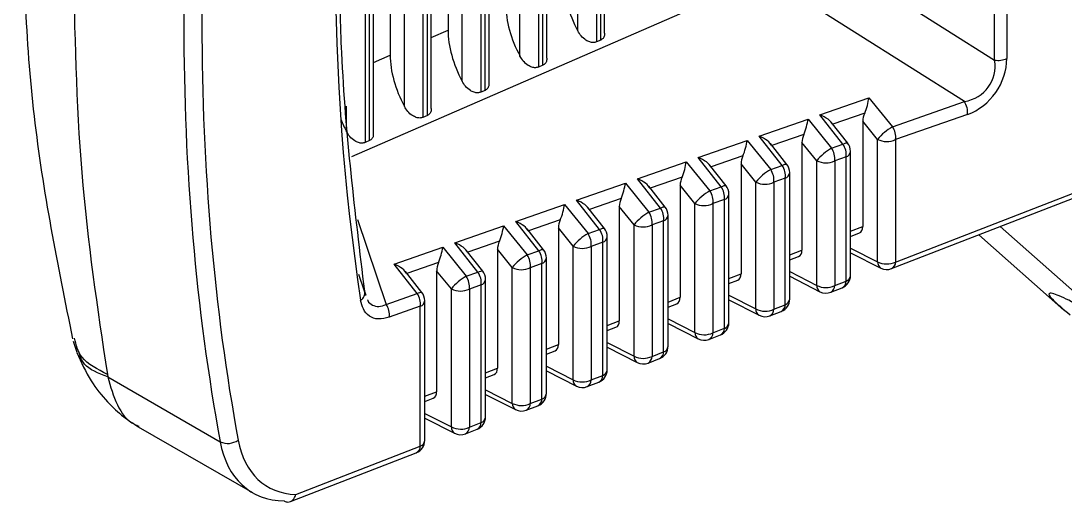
# Model space of a CAD drawing. Extents: x 7 to 135, y 1 to 99.
# Drawn here: x 15.366 to 16.158, y 77.709 to 78.074 of the extents above; entities that cross this region are included whole.
import ezdxf

# ---------------------------------------------------------------- set-up
doc = ezdxf.new("R2010")
doc.units = 0
doc.header["$MEASUREMENT"] = 0
doc.layers.add('OBJECT', color=7, linetype='CONTINUOUS')

msp = doc.modelspace()

# ---------------------------------------------------------------- linework, layer by layer
at = {"layer": 'OBJECT'}
for p, q in [((16.10457, 78.04419), (16.10457, 78.73166)), ((16.11385, 78.73295), (16.11385, 78.04548)), ((15.80253, 78.54757), (15.80253, 78.05799)), ((15.80588, 78.05945), (15.80588, 78.54987)), ((15.80881, 78.06473), (15.80881, 78.55257)), ((15.78845, 78.06632), (15.78845, 78.54202)), ((15.76497, 78.04564), (15.76497, 78.53224)), ((15.75869, 78.51742), (15.75869, 78.0389)), ((15.76204, 78.04036), (15.76204, 78.52006)), ((15.74461, 78.04723), (15.74461, 78.51049)), ((15.72113, 78.02655), (15.72113, 78.50209)), ((15.7182, 78.02126), (15.7182, 78.49273)), ((15.71485, 78.48732), (15.71485, 78.0198)), ((15.69001, 78.47789), (15.69001, 78.06698)), ((15.70077, 78.02813), (15.70077, 78.47897)), ((15.67436, 78.00217), (15.67436, 78.46992)), ((15.67729, 78.00746), (15.67729, 78.47194)), ((15.67101, 78.45832), (15.67101, 78.00071)), ((15.65693, 78.00904), (15.65693, 78.44743)), ((15.64617, 78.44003), (15.64617, 78.04789)), ((15.63345, 77.98836), (15.63345, 78.42816)), ((15.63052, 77.98308), (15.63052, 78.42299)), ((15.62717, 78.41366), (15.62717, 77.98162)), ((15.95187, 78.14077), (16.10457, 78.04419)), ((15.93126, 78.10781), (15.61681, 77.97087)), ((16.0816, 78.01273), (15.93126, 78.10781)), ((15.67729, 78.06144), (15.69001, 78.06698)), ((15.80588, 78.05945), (15.80253, 78.05799)), ((15.63345, 78.04235), (15.64617, 78.04789)), ((15.76204, 78.04036), (15.75869, 78.0389)), ((15.7182, 78.02126), (15.71485, 78.0198)), ((15.97202, 78.00259), (16.00923, 78.01565)), ((16.00923, 78.01565), (16.0271, 77.9936)), ((15.61309, 77.98995), (15.61309, 78.00937)), ((16.0271, 77.9936), (16.0816, 78.01273)), ((16.0295, 77.89096), (16.33383, 78.00897)), ((15.67436, 78.00217), (15.67101, 78.00071)), ((15.92588, 77.98639), (15.96305, 77.99944)), ((15.96305, 77.99944), (15.98092, 77.97739)), ((15.98956, 77.98042), (15.97202, 78.00259)), ((16.00602, 78.00398), (15.98183, 77.99549)), ((16.02643, 77.88593), (16.33068, 78.00391)), ((16.08401, 78.00303), (16.0295, 77.9839)), ((15.99312, 77.98122), (15.98061, 77.99702)), ((16.00465, 77.99785), (16.00465, 77.91789)), ((16.0158, 77.98407), (16.00465, 77.99785)), ((15.87975, 77.9702), (15.91688, 77.98323)), ((15.91688, 77.98323), (15.93474, 77.96118)), ((15.94342, 77.96423), (15.92588, 77.98639)), ((15.95985, 77.98777), (15.93569, 77.97929)), ((16.0158, 77.89114), (16.0158, 77.98407)), ((16.0295, 77.9839), (16.0295, 77.89096)), ((15.63052, 77.98308), (15.62717, 77.98162)), ((15.94698, 77.96502), (15.93448, 77.98083)), ((15.95847, 77.98164), (15.95847, 77.89999)), ((15.96963, 77.96786), (15.95847, 77.98164)), ((15.98092, 77.97739), (15.98956, 77.98042)), ((15.89729, 77.94803), (15.87975, 77.9702)), ((15.91367, 77.97156), (15.88956, 77.9631)), ((15.96963, 77.87323), (15.96963, 77.96786)), ((15.99196, 77.97072), (15.98332, 77.96769)), ((15.98332, 77.96769), (15.98332, 77.87306)), ((15.99196, 77.8764), (15.99196, 77.97072)), ((15.99527, 77.8807), (15.99527, 77.97501)), ((15.83361, 77.95401), (15.8707, 77.96703)), ((15.8707, 77.96703), (15.88856, 77.94497)), ((15.90085, 77.94883), (15.88834, 77.96463)), ((15.91229, 77.96543), (15.91229, 77.88208)), ((15.92345, 77.95165), (15.91229, 77.96543)), ((15.93474, 77.96118), (15.94342, 77.96423)), ((15.85115, 77.93184), (15.83361, 77.95401)), ((15.86749, 77.95535), (15.84342, 77.94691)), ((15.92345, 77.85532), (15.92345, 77.95165)), ((15.94583, 77.95453), (15.93715, 77.95148)), ((15.94583, 77.85852), (15.94583, 77.95453)), ((15.94914, 77.86281), (15.94914, 77.95882)), ((15.78748, 77.93781), (15.82452, 77.95082)), ((15.82452, 77.95082), (15.84239, 77.92876)), ((15.85471, 77.93264), (15.84221, 77.94844)), ((15.86612, 77.94922), (15.86612, 77.86418)), ((15.87727, 77.93545), (15.86612, 77.94922)), ((15.88856, 77.94497), (15.89729, 77.94803)), ((15.93715, 77.95148), (15.93715, 77.85515)), ((15.80502, 77.91565), (15.78748, 77.93781)), ((15.82132, 77.93915), (15.79729, 77.93071)), ((15.89969, 77.93833), (15.89097, 77.93527)), ((15.89969, 77.84063), (15.89969, 77.93833)), ((15.90301, 77.84492), (15.90301, 77.94263)), ((15.74134, 77.92162), (15.77835, 77.93461)), ((15.77835, 77.93461), (15.79621, 77.91255)), ((15.80858, 77.91644), (15.79607, 77.93225)), ((15.81994, 77.93301), (15.81994, 77.84627)), ((15.8311, 77.91924), (15.81994, 77.93301)), ((15.84239, 77.92876), (15.85115, 77.93184)), ((15.87727, 77.83742), (15.87727, 77.93545)), ((15.89097, 77.93527), (15.89097, 77.83724)), ((15.62139, 77.92334), (15.64309, 77.85881)), ((15.75888, 77.89945), (15.74134, 77.92162)), ((15.77514, 77.92294), (15.75115, 77.91452)), ((15.85356, 77.92214), (15.84479, 77.91906)), ((15.85356, 77.82274), (15.85356, 77.92214)), ((15.85687, 77.82703), (15.85687, 77.92643)), ((15.69521, 77.90543), (15.73217, 77.9184)), ((15.73217, 77.9184), (15.75003, 77.89635)), ((15.76244, 77.90025), (15.74994, 77.91605)), ((15.77376, 77.9168), (15.77376, 77.82837)), ((15.78492, 77.90303), (15.77376, 77.9168)), ((15.79621, 77.91255), (15.80502, 77.91565)), ((15.8311, 77.81951), (15.8311, 77.91924)), ((15.84479, 77.91906), (15.84479, 77.81934)), ((15.99527, 77.91426), (16.00465, 77.91789)), ((15.99527, 77.91042), (16.00209, 77.91306)), ((16.19141, 77.8447), (16.10876, 77.91785)), ((15.71275, 77.88326), (15.69521, 77.90543)), ((15.72896, 77.90673), (15.70502, 77.89832)), ((15.80742, 77.90595), (15.79862, 77.90285)), ((15.80742, 77.80485), (15.80742, 77.90595)), ((15.81074, 77.80914), (15.81074, 77.91024)), ((16.09254, 77.91156), (16.15718, 77.85452)), ((15.64908, 77.88923), (15.68599, 77.90219)), ((15.68599, 77.90219), (15.70386, 77.88014)), ((15.71631, 77.88405), (15.70381, 77.89986)), ((15.72759, 77.90059), (15.72759, 77.81046)), ((15.73874, 77.88682), (15.72759, 77.90059)), ((15.75003, 77.89635), (15.75888, 77.89945)), ((15.78492, 77.80161), (15.78492, 77.90303)), ((15.79862, 77.90285), (15.79862, 77.80143)), ((15.94914, 77.89637), (15.95847, 77.89999)), ((15.99527, 77.90157), (16.0158, 77.89114)), ((15.99527, 77.89803), (16.01828, 77.88634)), ((15.66662, 77.86706), (15.64908, 77.88923)), ((15.68279, 77.89052), (15.65889, 77.88213)), ((15.76129, 77.88975), (15.75244, 77.88665)), ((15.76129, 77.78696), (15.76129, 77.88975)), ((15.7646, 77.79125), (15.7646, 77.89404)), ((15.94914, 77.89253), (15.95591, 77.89516)), ((15.62665, 77.86892), (15.62237, 77.8816)), ((15.67018, 77.86786), (15.65767, 77.88366)), ((15.68141, 77.88438), (15.68141, 77.79255)), ((15.69257, 77.87061), (15.68141, 77.88438)), ((15.70386, 77.88014), (15.71275, 77.88326)), ((15.73874, 77.7837), (15.73874, 77.88682)), ((15.75244, 77.88665), (15.75244, 77.78353)), ((15.90301, 77.87848), (15.91229, 77.88208)), ((15.94914, 77.88364), (15.96963, 77.87323)), ((15.71516, 77.87356), (15.70626, 77.87044)), ((15.71516, 77.76907), (15.71516, 77.87356)), ((15.71847, 77.77336), (15.71847, 77.87785)), ((15.90301, 77.87464), (15.90973, 77.87725)), ((15.94914, 77.8801), (15.97211, 77.86843)), ((15.98332, 77.87306), (15.99196, 77.8764)), ((15.62665, 77.86892), (15.62781, 77.86568)), ((15.64309, 77.85881), (15.66662, 77.86706)), ((15.69257, 77.7658), (15.69257, 77.87061)), ((15.70626, 77.87044), (15.70626, 77.76562)), ((15.90301, 77.86571), (15.92345, 77.85532)), ((15.98025, 77.86802), (15.98889, 77.87137)), ((15.66902, 77.85736), (15.6455, 77.84911)), ((15.66902, 77.75118), (15.66902, 77.85736)), ((15.67233, 77.75547), (15.67233, 77.86166)), ((15.85687, 77.86059), (15.86612, 77.86418)), ((15.85687, 77.85675), (15.86356, 77.85934)), ((15.90301, 77.86217), (15.92593, 77.85053)), ((15.93715, 77.85515), (15.94583, 77.85852)), ((15.93407, 77.85012), (15.94275, 77.85348)), ((15.81074, 77.8427), (15.81994, 77.84627)), ((15.81074, 77.83886), (15.81738, 77.84144)), ((15.85687, 77.84778), (15.87727, 77.83742)), ((15.85687, 77.84425), (15.87975, 77.83262)), ((15.8879, 77.83221), (15.89662, 77.83559)), ((15.89097, 77.83724), (15.89969, 77.84063)), ((15.40572, 77.83101), (15.40843, 77.82261)), ((15.7646, 77.82481), (15.77376, 77.82837)), ((15.81074, 77.82986), (15.8311, 77.81951)), ((15.81074, 77.82632), (15.83358, 77.81471)), ((15.7646, 77.82097), (15.7712, 77.82353)), ((15.84172, 77.81431), (15.85049, 77.81771)), ((15.84479, 77.81934), (15.85356, 77.82274)), ((15.71847, 77.80692), (15.72759, 77.81046)), ((15.7646, 77.81193), (15.78492, 77.80161)), ((15.43165, 77.80562), (15.43196, 77.80382)), ((15.43196, 77.80382), (15.51721, 77.75461)), ((15.71847, 77.80308), (15.72503, 77.80563)), ((15.7646, 77.80839), (15.7874, 77.79681)), ((15.79862, 77.80143), (15.80742, 77.80485)), ((15.71847, 77.794), (15.73874, 77.7837)), ((15.79554, 77.7964), (15.80435, 77.79982)), ((15.67233, 77.78904), (15.68141, 77.79255)), ((15.67233, 77.7852), (15.67885, 77.78772)), ((15.71847, 77.79046), (15.74122, 77.7789)), ((15.75244, 77.78353), (15.76129, 77.78696)), ((15.74937, 77.7785), (15.75822, 77.78193)), ((15.67233, 77.77608), (15.69257, 77.7658)), ((15.67233, 77.77254), (15.69505, 77.761)), ((15.45514, 77.76594), (15.5418, 77.71591)), ((15.70319, 77.76059), (15.71208, 77.76404)), ((15.70626, 77.76562), (15.71516, 77.76907)), ((15.57044, 77.70911), (15.66595, 77.74615)), ((15.57449, 77.71452), (15.66902, 77.75118)), ((15.56604, 77.70952), (15.56582, 77.70966))]:
    msp.add_line(p, q, dxfattribs=at)
at = {"layer": 'OBJECT', "flags": 128}
for points in [[(15.98956, 77.98042), (15.9907, 77.98096), (15.99167, 77.98131), (15.99242, 77.98144), (15.99293, 77.98136), (15.99312, 77.98122)], [(15.94342, 77.96423), (15.94457, 77.96477), (15.94553, 77.96511), (15.94629, 77.96524), (15.9468, 77.96516), (15.94698, 77.96502)], [(15.89729, 77.94803), (15.89843, 77.94857), (15.8994, 77.94892), (15.90015, 77.94905), (15.90067, 77.94897), (15.90085, 77.94883)], [(15.85115, 77.93184), (15.8523, 77.93238), (15.85326, 77.93272), (15.85402, 77.93286), (15.85453, 77.93278), (15.85471, 77.93264)], [(15.80502, 77.91565), (15.80616, 77.91619), (15.80713, 77.91653), (15.80788, 77.91666), (15.8084, 77.91658), (15.80858, 77.91644)], [(15.75888, 77.89945), (15.76003, 77.89999), (15.761, 77.90034), (15.76175, 77.90047), (15.76226, 77.90039), (15.76244, 77.90025)], [(15.71275, 77.88326), (15.7139, 77.8838), (15.71486, 77.88414), (15.71561, 77.88428), (15.71613, 77.8842), (15.71631, 77.88405)], [(15.66662, 77.86706), (15.66776, 77.86761), (15.66873, 77.86795), (15.66948, 77.86808), (15.66999, 77.868), (15.67018, 77.86786)]]:
    msp.add_lwpolyline(points, dxfattribs=at)
at = {"layer": 'OBJECT'}
for centre, radius, start, end in [((16.10716, 78.05961), 0.01563, 260.45351, 295.31425), ((16.0692, 78.00451), 0.01488, 354.31251, 33.55302), ((16.0464, 77.95926), 0.03939, 119.34723, 140.96115), ((16.01469, 77.98537), 0.01488, 354.31257, 33.55427), ((16.02283, 77.99789), 0.0155, 243.05621, 295.48786), ((16.00022, 77.94305), 0.03939, 119.34703, 140.96118), ((15.96852, 77.96917), 0.01488, 354.30865, 33.55828), ((15.97716, 77.9722), 0.01488, 354.30715, 33.55838), ((15.98527, 77.97501), 0.01, 0, 38.35272), ((15.97665, 77.98169), 0.0155, 243.05621, 295.48786), ((15.99014, 77.97555), 0.00516, 290.68113, 354.00884), ((15.95405, 77.92684), 0.03939, 119.34723, 140.96115), ((15.92234, 77.95296), 0.01488, 354.30866, 33.55818), ((15.93102, 77.956), 0.01488, 354.31459, 33.55621), ((15.93914, 77.95882), 0.01, 0, 38.35272), ((15.93048, 77.96547), 0.0155, 243.05295, 295.49113), ((15.944, 77.95936), 0.00516, 290.68867, 354.00226), ((15.90787, 77.91063), 0.03939, 119.34736, 140.96103), ((15.87617, 77.93675), 0.01488, 354.30616, 33.56068), ((15.88488, 77.93981), 0.01488, 354.31249, 33.55303), ((15.89301, 77.94263), 0.01, 0, 38.35272), ((15.89787, 77.94317), 0.00516, 290.69043, 353.99954), ((15.86169, 77.89443), 0.03939, 119.34723, 140.96115), ((15.82999, 77.92054), 0.01488, 354.30603, 33.56082), ((15.83875, 77.92362), 0.01488, 354.30965, 33.5572), ((15.84687, 77.92643), 0.01, 0, 38.35272), ((15.8843, 77.94927), 0.0155, 243.05295, 295.49113), ((15.85174, 77.92697), 0.00516, 290.68158, 354.0084), ((15.81552, 77.87822), 0.03939, 119.34736, 140.96103), ((15.78381, 77.90433), 0.01488, 354.31471, 33.55609), ((15.79262, 77.90742), 0.01488, 354.30598, 33.55954), ((15.80074, 77.91024), 0.01, 0, 38.35272), ((15.83812, 77.93306), 0.0155, 243.05295, 295.49113), ((15.8056, 77.91078), 0.00516, 290.68113, 354.00884), ((15.76935, 77.862), 0.0394, 119.35038, 140.95801), ((15.73763, 77.88812), 0.01488, 354.31165, 33.55915), ((15.74648, 77.89123), 0.01488, 354.31371, 33.55709), ((15.7546, 77.89404), 0.01, 0, 38.35272), ((15.79195, 77.91685), 0.01551, 243.05538, 295.48673), ((15.75946, 77.89459), 0.00517, 290.7323, 353.95767), ((16.02102, 77.89079), 0.00522, 176.19958, 238.45939), ((16.02283, 77.90496), 0.0155, 243.05621, 295.48786), ((16.02396, 77.89089), 0.00554, 296.41919, 0.75495), ((15.70035, 77.87503), 0.01488, 354.31356, 33.55329), ((15.70847, 77.87785), 0.01, 0, 38.35272), ((15.74577, 77.90064), 0.0155, 243.05411, 295.48801), ((15.98527, 77.8807), 0.01, 291.19446, 0), ((15.99028, 77.88113), 0.00501, 289.62162, 355.06836), ((16.02281, 77.89525), 0.01, 243.06578, 291.19446), ((15.72315, 77.84581), 0.03937, 119.34168, 140.96671), ((15.69146, 77.87191), 0.01488, 354.31356, 33.55329), ((15.71333, 77.87839), 0.00516, 290.68286, 354.00807), ((15.97497, 77.87295), 0.00535, 177.03918, 237.61979), ((15.97665, 77.88705), 0.0155, 243.05621, 295.48786), ((15.97765, 77.87307), 0.00568, 297.31778, 359.85636), ((15.98628, 77.87642), 0.00568, 297.31837, 359.85577), ((15.6211, 77.86721), 0.0058, 297.17892, 17.09786), ((15.65422, 77.85884), 0.01488, 354.30866, 33.55818), ((15.66233, 77.86166), 0.01, 0, 38.35272), ((15.69959, 77.88443), 0.0155, 243.05621, 295.48786), ((15.97664, 77.87735), 0.01, 243.06578, 291.19446), ((15.63069, 77.85058), 0.01488, 354.31356, 33.55329), ((15.66734, 77.86209), 0.00501, 289.6229, 355.06707), ((15.93914, 77.86281), 0.01, 291.19446, 0), ((15.94015, 77.85853), 0.00568, 297.33376, 359.84038), ((15.94414, 77.86324), 0.00501, 289.6312, 355.05973), ((15.9288, 77.85505), 0.00535, 177.03937, 237.6196), ((15.93048, 77.86914), 0.0155, 243.05295, 295.49113), ((15.93046, 77.85944), 0.01, 243.06578, 291.19446), ((15.93147, 77.85516), 0.00568, 297.31778, 359.85636), ((15.89301, 77.84492), 0.01, 291.19446, 0), ((15.89801, 77.84535), 0.00502, 289.63148, 355.05849), ((15.8843, 77.85124), 0.0155, 243.05295, 295.49113), ((15.88262, 77.83714), 0.00535, 177.03937, 237.6196), ((15.88529, 77.83726), 0.00568, 297.31856, 359.85558), ((15.89401, 77.84064), 0.00568, 297.31856, 359.85558), ((15.84687, 77.82703), 0.01, 291.19446, 0), ((15.85188, 77.82746), 0.00501, 289.62337, 355.0666), ((15.88428, 77.84154), 0.01, 243.06578, 291.19446), ((15.83644, 77.81924), 0.00535, 177.03952, 237.61945), ((15.83812, 77.83333), 0.0155, 243.05295, 295.49113), ((15.83911, 77.81935), 0.00568, 297.32723, 359.85622), ((15.84788, 77.82275), 0.00568, 297.31854, 359.8559), ((15.80074, 77.80914), 0.01, 291.19446, 0), ((15.80574, 77.80957), 0.00501, 289.62162, 355.06836), ((15.83811, 77.82363), 0.01, 243.06578, 291.19446), ((15.79027, 77.80133), 0.00535, 177.04309, 237.61588), ((15.79195, 77.81543), 0.01551, 243.05538, 295.48673), ((15.79294, 77.80145), 0.00568, 297.33376, 359.84038), ((15.80175, 77.80486), 0.00568, 297.31854, 359.8559), ((15.79193, 77.80572), 0.01, 243.06578, 291.19446), ((15.7546, 77.79125), 0.01, 291.19446, 0), ((15.75561, 77.78697), 0.00568, 297.3328, 359.84134), ((15.7596, 77.79169), 0.00502, 289.67804, 355.01193), ((15.74577, 77.79752), 0.0155, 243.05411, 295.48801), ((15.74409, 77.78343), 0.00536, 177.05082, 237.60786), ((15.74575, 77.78782), 0.01, 243.06578, 291.19446), ((15.74676, 77.78354), 0.00568, 297.33374, 359.8407), ((15.70847, 77.77336), 0.01, 291.19446, 0), ((15.71347, 77.77379), 0.00501, 289.62343, 355.06751), ((15.69791, 77.76552), 0.00535, 177.03895, 237.61453), ((15.69959, 77.77962), 0.0155, 243.05621, 295.48786), ((15.70058, 77.76564), 0.00568, 297.3328, 359.84134), ((15.70948, 77.76908), 0.00568, 297.31756, 359.85547), ((15.52301, 77.76677), 0.01348, 244.48414, 305.56159), ((15.66233, 77.75547), 0.01, 291.19446, 0), ((15.66734, 77.7559), 0.00501, 289.6229, 355.06707), ((15.69958, 77.76991), 0.01, 243.06578, 291.19446), ((15.66334, 77.75119), 0.00568, 297.3176, 359.85654)]:
    msp.add_arc(centre, radius, start, end, dxfattribs=at)
for centre, major_axis, ratio, start_param, end_param in [((17.16425, 78.94254), (1.21808, 1.89372), 0.606848, 2.203527, 2.567035), ((17.17094, 78.93825), (1.2131, 1.88504), 0.606975, 2.203671, 2.567179), ((17.22019, 78.96383), (1.17592, 1.82549), 0.606958, 2.231413, 2.540442), ((15.82049, 78.08084), (-0.03018, 0.05215), 0.581784, 0.788082, 1.513013), ((15.77665, 78.06174), (-0.03018, 0.05215), 0.581784, 0.788082, 1.513013), ((15.73281, 78.04265), (-0.03018, 0.05215), 0.581784, 0.788082, 1.513013), ((15.68897, 78.02356), (-0.03018, 0.05215), 0.581784, 0.788082, 1.513013), ((16.07169, 78.04335), (0.02952, -0.01741), 0.875291, 5.491748, 6.903274), ((16.07838, 78.03905), (0.02215, 0.03331), 0.831459, 3.975588, 5.387114), ((16.00495, 78.01024), (0.00328, 0.01158), 0.259069, 4.215918, 5.27033), ((15.64513, 78.00446), (-0.03018, 0.05215), 0.581784, 1.340707, 1.513013), ((15.95877, 77.99403), (0.00328, 0.01158), 0.259069, 4.215918, 5.27033), ((15.96773, 77.99718), (0.01404, -0.00407), 0.443879, 0.337051, 1.391463), ((16.01209, 78.00142), (0.00441, 0.00973), 0.616481, 1.587449, 2.205181), ((15.91259, 77.97783), (0.00328, 0.01158), 0.259069, 4.215918, 5.27033), ((15.9216, 77.98099), (0.01404, -0.00407), 0.443879, 0.337051, 1.391463), ((15.96592, 77.98521), (0.00441, 0.00973), 0.616481, 1.587449, 2.205181), ((15.87547, 77.96479), (0.01404, -0.00407), 0.443879, 0.337051, 1.391463), ((15.91974, 77.969), (0.00441, 0.00973), 0.616481, 1.587449, 2.205181), ((15.86642, 77.96162), (0.00328, 0.01158), 0.259069, 4.215918, 5.27033), ((15.82933, 77.9486), (0.01404, -0.00407), 0.443879, 0.337051, 1.391463), ((15.87356, 77.9528), (0.00441, 0.00973), 0.616481, 1.587449, 2.205181), ((15.82024, 77.94541), (0.00328, 0.01158), 0.259069, 4.215918, 5.27033), ((15.7832, 77.9324), (0.01404, -0.00407), 0.443879, 0.337051, 1.391463), ((15.82739, 77.93659), (0.00441, 0.00973), 0.616481, 1.587449, 2.205181), ((15.77406, 77.9292), (0.00328, 0.01158), 0.259069, 4.215918, 5.27033), ((15.73706, 77.91621), (0.01404, -0.00407), 0.443879, 0.337051, 1.391463), ((15.78121, 77.92038), (0.00441, 0.00973), 0.616481, 1.587449, 2.205181), ((15.72789, 77.91299), (0.00328, 0.01158), 0.259069, 4.215918, 5.27033), ((15.9975, 77.92201), (-0.00507, 0.00872), 0.578158, 3.050557, 3.924328), ((15.69093, 77.90002), (0.01404, -0.00407), 0.443879, 0.337051, 1.391463), ((15.73503, 77.90417), (0.00441, 0.00973), 0.616481, 1.587449, 2.205181), ((15.68171, 77.89678), (0.00328, 0.01158), 0.259069, 4.215918, 5.27033), ((15.95132, 77.9041), (-0.00507, 0.00872), 0.578158, 3.050557, 3.924328), ((15.64479, 77.88382), (0.01404, -0.00407), 0.443879, 0.337051, 1.391463), ((15.68886, 77.88796), (0.00441, 0.00973), 0.616481, 1.587449, 2.205181), ((15.90515, 77.8862), (-0.00507, 0.00872), 0.578158, 3.050557, 3.924328), ((15.85897, 77.86829), (-0.00507, 0.00872), 0.578158, 3.050557, 3.924328), ((15.81279, 77.85039), (-0.00507, 0.00872), 0.578158, 3.050557, 3.924328), ((15.76662, 77.83248), (-0.00507, 0.00872), 0.578158, 3.050557, 3.924328), ((15.72044, 77.81457), (-0.00507, 0.00872), 0.578158, 3.050557, 3.924328), ((15.67426, 77.79667), (-0.00507, 0.00872), 0.578158, 3.050557, 3.924328), ((15.6047, 77.81816), (0.06455, 0.10125), 0.604584, 2.564505, 3.501126), ((15.61139, 77.81387), (0.05957, 0.09257), 0.606975, 2.567179, 3.488712)]:
    msp.add_ellipse(centre, major_axis=major_axis, ratio=ratio, start_param=start_param, end_param=end_param, dxfattribs=at)
for points, knots in [([(15.62665, 78.4119), (15.6259, 78.40613), (15.62215, 78.37727), (15.61173, 78.28175), (15.60719, 78.18846), (15.6076, 78.09786), (15.60962, 78.00805), (15.61938, 77.92832), (15.62665, 77.86892)], [0, 0, 0, 0, 0.029968, 0.149857, 0.5, 0.529967, 0.649857, 1, 1, 1, 1]), ([(15.36608, 78.17611), (15.36778, 78.11767), (15.37117, 78.00148), (15.39395, 77.88873), (15.40528, 77.83268)], [0, 0, 0, 0, 0.502926, 1, 1, 1, 1]), ([(15.40575, 78.12078), (15.40684, 78.06605), (15.40901, 77.95659), (15.4241, 77.85595), (15.43165, 77.80562)], [0, 0, 0, 0, 0.5, 1, 1, 1, 1]), ([(15.80253, 78.05799), (15.80176, 78.05777), (15.8002, 78.05733), (15.79739, 78.05787), (15.79414, 78.05944), (15.79089, 78.06231), (15.78924, 78.06503), (15.78845, 78.06632)], [0, 0, 0, 0, 0.1610248, 0.321387, 0.4979094, 0.7630075, 1, 1, 1, 1]), ([(15.80872, 78.06474), (15.80872, 78.06414), (15.80874, 78.06259), (15.8078, 78.06062), (15.8065, 78.05983), (15.80588, 78.05945)], [0, 0, 0, 0, 0.250766, 0.645853, 1, 1, 1, 1]), ([(15.75869, 78.0389), (15.75791, 78.03868), (15.75636, 78.03824), (15.75355, 78.03878), (15.7503, 78.04035), (15.74705, 78.04322), (15.7454, 78.04594), (15.74461, 78.04723)], [0, 0, 0, 0, 0.1610248, 0.321387, 0.4979094, 0.7630075, 1, 1, 1, 1]), ([(15.76488, 78.04564), (15.76488, 78.04504), (15.7649, 78.0435), (15.76396, 78.04153), (15.76266, 78.04073), (15.76204, 78.04036)], [0, 0, 0, 0, 0.250764, 0.645853, 1, 1, 1, 1]), ([(15.71485, 78.0198), (15.71407, 78.01958), (15.71252, 78.01915), (15.70971, 78.01969), (15.70646, 78.02126), (15.70321, 78.02413), (15.70156, 78.02685), (15.70077, 78.02813)], [0, 0, 0, 0, 0.1610248, 0.321387, 0.4979094, 0.7630075, 1, 1, 1, 1]), ([(15.72104, 78.02655), (15.72104, 78.02595), (15.72106, 78.02441), (15.72012, 78.02244), (15.71882, 78.02164), (15.7182, 78.02126)], [0, 0, 0, 0, 0.2507639, 0.6458529, 1, 1, 1, 1]), ([(15.67101, 78.00071), (15.67023, 78.00049), (15.66868, 78.00005), (15.66587, 78.0006), (15.66262, 78.00217), (15.65937, 78.00504), (15.65771, 78.00776), (15.65693, 78.00904)], [0, 0, 0, 0, 0.1610248, 0.321387, 0.4979094, 0.7630075, 1, 1, 1, 1]), ([(15.67719, 78.00746), (15.6772, 78.00686), (15.67722, 78.00532), (15.67628, 78.00335), (15.67498, 78.00255), (15.67436, 78.00217)], [0, 0, 0, 0, 0.250777, 0.645869, 1, 1, 1, 1]), ([(15.62717, 77.98162), (15.62639, 77.9814), (15.62484, 77.98096), (15.62203, 77.9815), (15.61878, 77.98307), (15.61553, 77.98594), (15.61387, 77.98866), (15.61309, 77.98995)], [0, 0, 0, 0, 0.161024, 0.321392, 0.497913, 0.763008, 1, 1, 1, 1]), ([(15.63335, 77.98837), (15.63336, 77.98777), (15.63338, 77.98622), (15.63244, 77.98425), (15.63114, 77.98346), (15.63052, 77.98308)], [0, 0, 0, 0, 0.250777, 0.645869, 1, 1, 1, 1]), ([(15.62758, 77.86561), (15.62746, 77.8658), (15.62718, 77.86622), (15.62714, 77.86743), (15.62712, 77.8681)], [0, 0, 0, 0, 0.438874, 1, 1, 1, 1]), ([(16.19141, 77.8447), (16.18878, 77.84628), (16.182, 77.85035), (16.16852, 77.85806), (16.15315, 77.86596), (16.14461, 77.86831), (16.14628, 77.86377), (16.15655, 77.85533), (16.16189, 77.85094)], [0, 0, 0, 0, 0.061295, 0.157978, 0.353026, 0.568966, 0.775601, 1, 1, 1, 1]), ([(15.6455, 77.84911), (15.64266, 77.8484), (15.63698, 77.84699), (15.63009, 77.84942), (15.62549, 77.85464), (15.62431, 77.85969), (15.62375, 77.86206)], [0, 0, 0, 0, 0.26188, 0.524407, 0.77642, 1, 1, 1, 1]), ([(15.62907, 77.86216), (15.62911, 77.86204), (15.6298, 77.86007), (15.63269, 77.85808), (15.63745, 77.8567), (15.64117, 77.85809), (15.64309, 77.85881)], [0, 0, 0, 0, 0.0202332, 0.3391685, 0.6586016, 1, 1, 1, 1]), ([(15.43165, 77.80562), (15.42416, 77.80949), (15.41087, 77.81636), (15.40794, 77.82805), (15.40667, 77.83316)], [0, 0, 0, 0, 0.562652, 1, 1, 1, 1]), ([(15.4086, 77.82217), (15.4119, 77.81483), (15.41799, 77.80132), (15.43079, 77.78532), (15.44354, 77.77339), (15.4516, 77.76823), (15.4554, 77.7658)], [0, 0, 0, 0, 0.3161256, 0.5813798, 0.8028463, 1, 1, 1, 1]), ([(15.43196, 77.80382), (15.42494, 77.80649), (15.41349, 77.81086), (15.41097, 77.81979), (15.40999, 77.82325)], [0, 0, 0, 0, 0.6125433, 1, 1, 1, 1]), ([(15.43196, 77.80382), (15.43404, 77.79642), (15.43821, 77.78161), (15.44737, 77.76946), (15.45456, 77.76685), (15.45575, 77.76642)], [0, 0, 0, 0, 0.4552172, 0.9104349, 1, 1, 1, 1]), ([(15.56604, 77.70952), (15.56682, 77.7092), (15.56837, 77.70857), (15.57068, 77.70902), (15.57267, 77.71049), (15.57386, 77.71247), (15.57434, 77.71393), (15.57447, 77.71446), (15.57449, 77.71452)], [0, 0, 0, 0, 0.2192893, 0.4384932, 0.6592362, 0.8829891, 0.98583, 1, 1, 1, 1])]:
    msp.add_open_spline(points, degree=3, knots=knots, dxfattribs=at)

doc.saveas('drawing.dxf')
